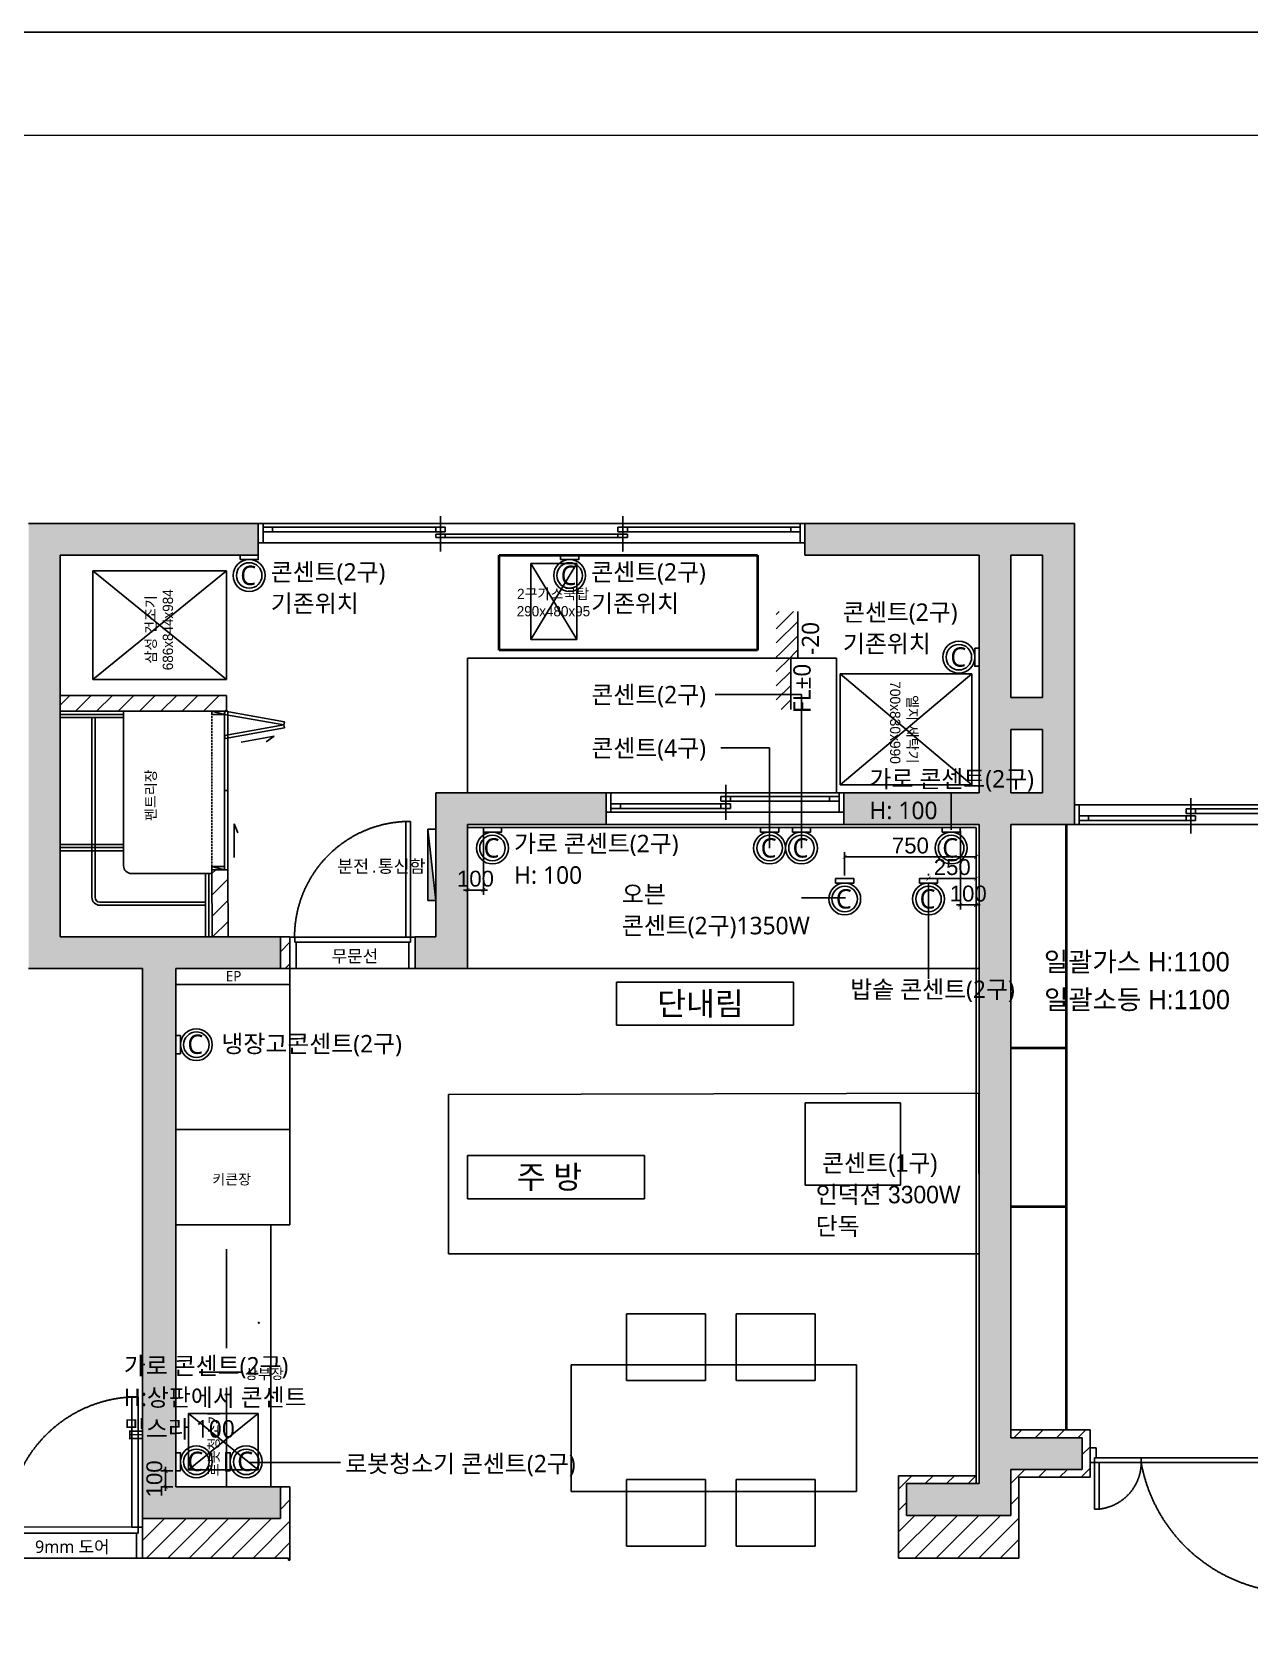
# Model space of a CAD drawing. Header units: millimetres. Extents: x 512 to 764439, y -71 to 559481.
# Drawn here: x 542703 to 550387, y 272261 to 282418 of the extents above; entities that cross this region are included whole.
import ezdxf

# ---------------------------------------------------------------- set-up
doc = ezdxf.new("R2010")
doc.units = ezdxf.units.MM
doc.header["$LTSCALE"] = 50
for name, pattern in [('ACAD_ISO04W100', [30, 24, -3, 0, -3]), ('DASH', [0.35, 0.25, -0.1]), ('DASHDOT', [1, 0.5, -0.25, 0, -0.25]), ('HIDDEN', [0.375, 0.25, -0.125])]:
    doc.linetypes.add(name, pattern=pattern)
for name, color, linetype in [('#DOOR', 4, 'Continuous'), ('#ETC', 171, 'Continuous'), ('#FUR_제작', 6, 'Continuous'), ('#TEXT', 7, 'Continuous'), ('#WIN', 4, 'Continuous'), ('#가전가구', 252, 'Continuous'), ('#건축벽체_CON', 2, 'Continuous'), ('#목공', 124, 'Continuous'), ('#콘센트.스위치', 4, 'Continuous'), ('#타일', 241, 'Continuous'), ('.', 8, 'Continuous'), ('_0', 7, 'Continuous'), ('fur', 6, 'Continuous'), ('목공', 124, 'Continuous')]:
    doc.layers.add(name, color=color, linetype=linetype)
doc.layers.add('#Fur', color=6, linetype='Continuous', lineweight=40)
doc.styles.add('1204Design', font='malgun.ttf')
doc.styles.add('MtXpl_', font='Gulim.ttf')
doc.styles.add('STYLE7', font='swissel.ttf')
doc.styles.add('맑은 고딕', font='malgun.ttf')
doc.styles.add('프리텐다드', font='')
doc.styles.get('프리텐다드').set_extended_font_data('Pretendard Variable')
doc.dimstyles.new('조명배치도_60', dxfattribs={"dimscale": 100, "dimtxt": 1, "dimasz": 0.25, "dimexe": 0.3, "dimexo": 0.2, "dimgap": 0.2, "dimtad": 1, "dimdec": 0, "dimlunit": 6, "dimtxsty": 'STYLE7', "dimblk": 'ARCHTICK', "dimcen": -1, "dimclrd": 256, "dimclre": 256, "dimclrt": 10, "dimadec": 0, "dimazin": 0, "dimtfac": 1, "dimtdec": 0, "dimtix": 1, "dimtmove": 2, "dimatfit": 3, "dimldrblk": 'ARCHTICK', "dimfxl": 1, "dimlwd": -1, "dimlwe": -1, "dimarcsym": 0})

# ---------------------------------------------------------------- blocks, each defined once
blk = doc.blocks.new('DFDSF')
at = {"layer": '#ETC'}
h = blk.add_hatch(color=8, dxfattribs=at)
h.dxf.hatch_style = 1
h.paths.add_polyline_path([(334311, 79601), (334260, 79601), (334260, 80051)])
at = {"layer": '.', "ltscale": 2, "transparency": 33554559}
h = blk.add_hatch(color=8, dxfattribs=at)
h.dxf.hatch_style = 1
h.paths.add_polyline_path([(338341, 81981), (336641, 81981), (336641, 81781), (337741, 81781), (337741, 80281), (336886, 80281), (336886, 80081), (337741, 80081), (337741, 75921), (337281, 75921), (337281, 75721), (337941, 75721), (337941, 76011), (338391, 76011), (338391, 76058), (338391, 76211), (337941, 76211), (337941, 80081), (338341, 80081)])
h.paths.add_polyline_path([(338141, 80881), (337941, 80881), (337941, 81781), (338141, 81781)], flags=16)
h.paths.add_polyline_path([(338141, 80681), (338141, 80281), (337941, 80281), (337941, 80681)], flags=16)
h.paths.add_polyline_path([(339996, 80204), (339796, 80204), (339796, 80081), (339796, 78761), (339996, 78761)])
h.paths.add_polyline_path([(331166, 70151), (330766, 70151), (330766, 69951), (331366, 69951), (331366, 74251), (331166, 74251), (331166, 74056)])
h.paths.add_polyline_path([(336201, 78533), (336201, 79214), (335787, 79214), (335787, 78533)], flags=9)
h.paths.add_polyline_path([(333543, 77830), (334224, 77830), (334224, 78243), (333543, 78243)], flags=9)
h.paths.add_polyline_path([(337704, 74503), (337704, 75184), (337290, 75184), (337290, 74503)], flags=9)
h.paths.add_polyline_path([(331162, 74503), (331162, 75184), (330748, 75184), (330748, 74503)], flags=9)
h.paths.add_polyline_path([(336261, 76774), (336261, 77267), (335847, 77267), (335847, 76774)], flags=9)
h.paths.add_polyline_path([(334914, 79384), (334914, 79877), (334500, 79877), (334500, 79384)], flags=9)
h.paths.add_polyline_path([(329012, 71740), (329489, 71740), (329489, 72022), (329012, 72022)], flags=9)
h.paths.add_polyline_path([(336401, 79956), (336699, 79956), (336699, 80078), (336401, 80078)], flags=9)
h.paths.add_polyline_path([(338695, 81081), (339421, 81081), (339421, 81298), (338695, 81298)], flags=9)
h.paths.add_polyline_path([(336821, 78057), (337363, 78057), (337363, 78178), (336821, 78178)], flags=25)
h.paths.add_polyline_path([(332574, 80086), (332574, 80473), (332452, 80473), (332452, 80086)], flags=9)
h.paths.add_polyline_path([(332682, 81037), (332682, 81617), (332452, 81617), (332452, 81037)], flags=9)
h.paths.add_polyline_path([(327280, 75624), (328006, 75624), (328006, 75841), (327280, 75841)], flags=9)
h.paths.add_polyline_path([(334863, 79512), (336052, 79512), (336052, 79767), (334863, 79767)], flags=9)
h.paths.add_polyline_path([(329177, 70569), (329756, 70569), (329756, 70805), (329177, 70805)], flags=9)
h.paths.add_polyline_path([(333508, 69234), (334696, 69234), (334696, 69489), (333508, 69489)], flags=9)
h.paths.add_polyline_path([(340817, 69234), (342005, 69234), (342005, 69489), (340817, 69489)], flags=9)
h.paths.add_polyline_path([(333635, 79165), (333999, 79165), (333999, 79348), (333635, 79348)], flags=9)
h.paths.add_polyline_path([(333963, 80091), (334586, 80091), (334586, 80240), (333963, 80240)], flags=9)
h.paths.add_polyline_path([(334061, 75437), (335408, 75437), (335408, 75620), (334061, 75620)], flags=9)
h.paths.add_polyline_path([(331367, 68773), (332548, 68773), (332548, 69009), (331367, 69009)], flags=9)
h.paths.add_polyline_path([(334774, 77719), (335344, 77719), (335344, 78004), (334774, 78004)], flags=9)
h.paths.add_polyline_path([(335954, 79875), (336321, 79875), (336321, 80024), (335954, 80024)], flags=9)
h.paths.add_polyline_path([(333461, 76854), (333765, 76854), (333765, 77007), (333461, 77007)], flags=9)
h.paths.add_polyline_path([(333091, 76543), (333395, 76543), (333395, 76695), (333091, 76695)], flags=9)
h.paths.add_polyline_path([(332970, 79053), (333101, 79053), (333101, 79206), (332970, 79206)], flags=9)
h.paths.add_polyline_path([(332884, 77770), (333188, 77770), (333188, 77923), (332884, 77923)], flags=9)
h.paths.add_polyline_path([(332837, 78524), (333231, 78524), (333231, 78677), (332837, 78677)], flags=9)
h.paths.add_polyline_path([(329027, 69208), (329839, 69208), (329839, 69493), (329027, 69493)], flags=9)
h.paths.add_polyline_path([(333408, 81269), (334220, 81269), (334220, 81554), (333408, 81554)], flags=9)
h.paths.add_polyline_path([(336707, 80756), (336707, 81151), (336538, 81151), (336538, 80756)], flags=9)
h.paths.add_polyline_path([(336760, 81122), (336760, 81408), (336590, 81408), (336590, 81122)], flags=9)
h.paths.add_polyline_path([(328332, 78371), (328332, 78766), (328163, 78766), (328163, 78371)], flags=9)
h.paths.add_polyline_path([(328385, 78736), (328385, 79023), (328215, 79023), (328215, 78736)], flags=9)
h.paths.add_polyline_path([(338932, 71243), (339327, 71243), (339327, 71395), (338932, 71395)], flags=9)
h.paths.add_polyline_path([(341435, 74226), (341829, 74226), (341829, 74379), (341435, 74379)], flags=9)
h.paths.add_polyline_path([(337702, 71297), (338109, 71297), (338109, 71578), (337702, 71578)], flags=9)
h.paths.add_polyline_path([(340786, 71297), (341193, 71297), (341193, 71578), (340786, 71578)], flags=9)
h.paths.add_polyline_path([(330938, 77966), (331345, 77966), (331345, 78247), (330938, 78247)], flags=9)
h.paths.add_polyline_path([(333628, 71737), (334198, 71737), (334198, 72022), (333628, 72022)], flags=9)
h.paths.add_polyline_path([(327958, 69262), (328352, 69262), (328352, 69415), (327958, 69415)], flags=9)
h.paths.add_polyline_path([(327410, 71898), (327804, 71898), (327804, 72051), (327410, 72051)], flags=9)
h.paths.add_polyline_path([(327435, 74896), (327829, 74896), (327829, 75049), (327435, 75049)], flags=9)
h.paths.add_polyline_path([(327441, 77324), (327757, 77324), (327757, 77477), (327441, 77477)], flags=9)
h.paths.add_polyline_path([(327479, 76543), (327783, 76543), (327783, 76695), (327479, 76695)], flags=9)
h.paths.add_polyline_path([(341178, 75772), (341178, 75148), (341330, 75148), (341330, 75772)], flags=9)
h.paths.add_polyline_path([(341234, 75866), (341234, 76261), (341064, 76261), (341064, 75866)], flags=9)
h.paths.add_polyline_path([(341287, 76231), (341287, 76518), (341116, 76518), (341116, 76231)], flags=9)
h.paths.add_polyline_path([(339404, 77086), (339404, 77481), (339235, 77481), (339235, 77086)], flags=9)
h.paths.add_polyline_path([(339456, 77438), (339456, 77723), (339290, 77723), (339290, 77438)], flags=9)
h.paths.add_polyline_path([(328180, 78337), (328180, 77751), (328331, 77751), (328331, 78337)], flags=9)
h.paths.add_polyline_path([(338415, 77090), (339135, 77090), (339135, 77242), (338415, 77242)], flags=9)
h.paths.add_polyline_path([(338683, 77497), (338987, 77497), (338987, 77649), (338683, 77649)], flags=9)
h.paths.add_polyline_path([(340029, 76680), (340333, 76680), (340333, 76833), (340029, 76833)], flags=9)
h.paths.add_polyline_path([(338381, 78083), (339011, 78083), (339011, 78236), (338381, 78236)], flags=9)
h.paths.add_polyline_path([(338415, 79236), (339135, 79236), (339135, 79389), (338415, 79389)], flags=9)
h.paths.add_polyline_path([(327246, 80105), (327559, 80105), (327559, 80280), (327246, 80280)], flags=9)
h.paths.add_polyline_path([(327266, 79299), (327538, 79299), (327538, 79477), (327266, 79477)], flags=9)
h.paths.add_polyline_path([(342110, 76479), (342424, 76479), (342424, 76655), (342110, 76655)], flags=9)
h = blk.add_hatch(color=8, dxfattribs=at)
h.dxf.hatch_style = 1
h.paths.add_polyline_path([(335386, 80281), (334311, 80281), (334311, 79371), (334181, 79371), (334181, 79171), (334511, 79171), (334511, 80081), (335386, 80081)])
h.paths.add_polyline_path([(333191, 81981), (331741, 81981), (331741, 79171), (332461, 79171), (332461, 75701), (333331, 75701), (333331, 75901), (332671, 75901), (332671, 79171), (333331, 79171), (333331, 79371), (331941, 79371), (331941, 81781), (333191, 81781), (333191, 81859), (333191, 81859)])
h.paths.add_polyline_path([(331581, 75901), (329778, 75901), (329778, 76561), (329578, 76561), (329578, 75701), (330086, 75701), (330086, 74251), (328896, 74251), (328896, 74177), (329769, 74177), (329769, 74125), (328896, 74125), (328896, 74051), (330286, 74051), (330286, 75701), (331581, 75701)])
h.paths.add_polyline_path([(333963, 80091), (334586, 80091), (334586, 80240), (333963, 80240)], flags=9)
h = blk.add_hatch(color=8, dxfattribs=at)
h.dxf.hatch_style = 1
h.paths.add_polyline_path([(336646, 74251), (336446, 74251), (336446, 68796), (336446, 68796), (336446, 68674), (336446, 68674), (336446, 68551), (336646, 68551), (336646, 68674), (336646, 68796)])
h.paths.add_polyline_path([(333338, 69144), (333338, 69636), (332924, 69636), (332924, 69144)], flags=9)
h.paths.add_polyline_path([(329012, 71740), (329489, 71740), (329489, 72022), (329012, 72022)], flags=9)
h.paths.add_polyline_path([(336401, 79956), (336699, 79956), (336699, 80078), (336401, 80078)], flags=9)
h.paths.add_polyline_path([(338695, 81081), (339421, 81081), (339421, 81298), (338695, 81298)], flags=9)
h.paths.add_polyline_path([(336821, 78057), (337363, 78057), (337363, 78178), (336821, 78178)], flags=9)
h.paths.add_polyline_path([(332574, 80086), (332574, 80473), (332452, 80473), (332452, 80086)], flags=9)
h.paths.add_polyline_path([(332682, 81037), (332682, 81617), (332452, 81617), (332452, 81037)], flags=9)
h.paths.add_polyline_path([(327280, 75624), (328006, 75624), (328006, 75841), (327280, 75841)], flags=9)
h.paths.add_polyline_path([(334863, 79512), (336052, 79512), (336052, 79767), (334863, 79767)], flags=9)
h.paths.add_polyline_path([(329177, 70569), (329756, 70569), (329756, 70805), (329177, 70805)], flags=9)
h.paths.add_polyline_path([(333508, 69234), (334696, 69234), (334696, 69489), (333508, 69489)], flags=9)
h.paths.add_polyline_path([(340376, 69234), (341564, 69234), (341564, 69489), (340376, 69489)], flags=9)
h.paths.add_polyline_path([(333635, 79165), (333999, 79165), (333999, 79348), (333635, 79348)], flags=9)
h.paths.add_polyline_path([(333963, 80091), (334586, 80091), (334586, 80240), (333963, 80240)], flags=9)
h.paths.add_polyline_path([(334061, 75437), (335408, 75437), (335408, 75620), (334061, 75620)], flags=9)
h.paths.add_polyline_path([(331367, 68773), (332548, 68773), (332548, 69009), (331367, 69009)], flags=9)
h.paths.add_polyline_path([(334774, 77719), (335344, 77719), (335344, 78004), (334774, 78004)], flags=9)
h.paths.add_polyline_path([(335954, 79875), (336321, 79875), (336321, 80024), (335954, 80024)], flags=9)
h.paths.add_polyline_path([(333461, 76854), (333765, 76854), (333765, 77007), (333461, 77007)], flags=9)
h.paths.add_polyline_path([(333091, 76543), (333395, 76543), (333395, 76695), (333091, 76695)], flags=9)
h.paths.add_polyline_path([(332970, 79053), (333101, 79053), (333101, 79206), (332970, 79206)], flags=9)
h.paths.add_polyline_path([(332884, 77770), (333188, 77770), (333188, 77923), (332884, 77923)], flags=9)
h.paths.add_polyline_path([(332837, 78524), (333231, 78524), (333231, 78677), (332837, 78677)], flags=9)
h.paths.add_polyline_path([(329027, 69208), (329839, 69208), (329839, 69493), (329027, 69493)], flags=9)
h.paths.add_polyline_path([(333408, 81269), (334220, 81269), (334220, 81554), (333408, 81554)], flags=9)
h.paths.add_polyline_path([(336707, 80756), (336707, 81151), (336538, 81151), (336538, 80756)], flags=9)
h.paths.add_polyline_path([(336760, 81122), (336760, 81408), (336590, 81408), (336590, 81122)], flags=9)
h.paths.add_polyline_path([(328332, 78371), (328332, 78766), (328163, 78766), (328163, 78371)], flags=9)
h.paths.add_polyline_path([(328385, 78736), (328385, 79023), (328215, 79023), (328215, 78736)], flags=9)
h.paths.add_polyline_path([(338932, 71243), (339327, 71243), (339327, 71395), (338932, 71395)], flags=9)
h.paths.add_polyline_path([(341435, 74226), (341829, 74226), (341829, 74379), (341435, 74379)], flags=9)
h.paths.add_polyline_path([(337702, 71297), (338109, 71297), (338109, 71578), (337702, 71578)], flags=9)
h.paths.add_polyline_path([(340786, 71297), (341193, 71297), (341193, 71578), (340786, 71578)], flags=9)
h.paths.add_polyline_path([(330938, 77966), (331345, 77966), (331345, 78247), (330938, 78247)], flags=9)
h.paths.add_polyline_path([(333628, 71737), (334198, 71737), (334198, 72022), (333628, 72022)], flags=9)
h.paths.add_polyline_path([(327958, 69262), (328352, 69262), (328352, 69415), (327958, 69415)], flags=9)
h.paths.add_polyline_path([(327410, 71898), (327804, 71898), (327804, 72051), (327410, 72051)], flags=9)
h.paths.add_polyline_path([(327435, 74896), (327829, 74896), (327829, 75049), (327435, 75049)], flags=9)
h.paths.add_polyline_path([(327441, 77324), (327757, 77324), (327757, 77477), (327441, 77477)], flags=9)
h.paths.add_polyline_path([(327479, 76543), (327783, 76543), (327783, 76695), (327479, 76695)], flags=9)
h.paths.add_polyline_path([(341178, 75772), (341178, 75148), (341330, 75148), (341330, 75772)], flags=9)
h.paths.add_polyline_path([(341234, 75866), (341234, 76261), (341064, 76261), (341064, 75866)], flags=9)
h.paths.add_polyline_path([(341287, 76231), (341287, 76518), (341116, 76518), (341116, 76231)], flags=9)
h.paths.add_polyline_path([(339404, 77086), (339404, 77481), (339235, 77481), (339235, 77086)], flags=9)
h.paths.add_polyline_path([(339456, 77438), (339456, 77723), (339290, 77723), (339290, 77438)], flags=9)
h.paths.add_polyline_path([(328180, 78337), (328180, 77751), (328331, 77751), (328331, 78337)], flags=9)
h.paths.add_polyline_path([(338415, 77090), (339135, 77090), (339135, 77242), (338415, 77242)], flags=9)
h.paths.add_polyline_path([(338683, 77497), (338987, 77497), (338987, 77649), (338683, 77649)], flags=9)
h.paths.add_polyline_path([(340029, 76680), (340333, 76680), (340333, 76833), (340029, 76833)], flags=9)
h.paths.add_polyline_path([(338381, 78083), (339011, 78083), (339011, 78236), (338381, 78236)], flags=9)
h.paths.add_polyline_path([(338415, 79236), (339135, 79236), (339135, 79389), (338415, 79389)], flags=9)
h.paths.add_polyline_path([(327246, 80105), (327559, 80105), (327559, 80280), (327246, 80280)], flags=9)
h.paths.add_polyline_path([(327266, 79299), (327538, 79299), (327538, 79477), (327266, 79477)], flags=9)
h.paths.add_polyline_path([(342110, 76479), (342424, 76479), (342424, 76655), (342110, 76655)], flags=9)
at = {"layer": '#DOOR', "color": 8}
for p, q in [((333084, 80600), (333292, 80637)), ((333292, 80637), (333241, 80603)), ((333038, 79873), (333038, 80085)), ((333038, 80085), (333062, 80028)), ((334122, 79369), (334122, 80099)), ((334122, 80099), (334152, 80099)), ((334152, 80099), (334152, 79339)), ((333391, 79171), (333391, 79369)), ((333391, 79369), (333421, 79369)), ((333421, 79369), (333421, 79339)), ((333421, 79369), (334152, 79369)), ((333421, 79339), (333431, 79339)), ((333431, 79339), (333431, 79171)), ((333431, 79339), (334142, 79339)), ((334181, 79369), (334122, 79369)), ((334152, 79339), (334142, 79339)), ((334142, 79339), (334142, 79171)), ((334181, 79171), (334181, 79369)), ((333431, 79171), (333391, 79171)), ((333431, 79171), (334142, 79171)), ((334142, 79171), (334181, 79171)), ((332393, 76468), (332393, 75647)), ((332432, 76468), (332393, 76468)), ((332432, 75647), (332432, 76468)), ((338441, 76147), (338441, 76055)), ((338478, 76147), (338441, 76147)), ((338469, 76055), (338469, 76083)), ((338469, 76083), (338478, 76083)), ((338478, 76083), (338478, 76147)), ((338441, 76055), (338469, 76055)), ((338469, 75761), (338469, 76055)), ((338469, 76055), (338497, 76055)), ((338497, 76055), (338497, 75761)), ((338497, 75761), (338469, 75761)), ((331611, 75648), (332393, 75647)), ((332422, 75608), (331620, 75608)), ((332393, 75647), (332432, 75647)), ((332422, 75451), (332422, 75608)), ((332422, 75608), (332432, 75608)), ((332432, 75608), (332432, 75647)), ((332432, 75647), (332461, 75647)), ((332461, 75647), (332461, 75451)), ((331620, 75451), (332422, 75451)), ((332461, 75451), (332422, 75451))]:
    blk.add_line(p, q, dxfattribs=at)
at = {"layer": '#DOOR', "color": 8, "ltscale": 2}
for p, q in [((338478, 76083), (339730, 76083)), ((338763, 76055), (338763, 76083)), ((339739, 76055), (338469, 76055))]:
    blk.add_line(p, q, dxfattribs=at)
at = {"layer": '#DOOR', "color": 8, "linetype": 'ACAD_ISO04W100', "ltscale": 3}
blk.add_arc((334148, 79372), 728, 89.7452, 180.2548, dxfattribs=at)
at = {"layer": '#DOOR', "color": 8, "linetype": 'DASHDOT', "ltscale": 70}
blk.add_arc((332432, 75648), 821, 92.7294, 180.065, dxfattribs=at)
at = {"layer": '#DOOR', "color": 8, "linetype": 'DASHDOT', "ltscale": 100}
for centre, radius, start, end in [((338466, 76056), 297, 276.1121, 359.7991), ((339748, 76234), 1002, 190.2925, 267.892)]:
    blk.add_arc(centre, radius, start, end, dxfattribs=at)
at = {"layer": '#ETC', "color": 8}
for p, q in [((334311, 80051), (334260, 80051)), ((334260, 80051), (334260, 79601)), ((334260, 80051), (334311, 79601)), ((334311, 79601), (334311, 80051)), ((334260, 79601), (334311, 79601))]:
    blk.add_line(p, q, dxfattribs=at)
at = {"layer": '#Fur', "color": 8, "ltscale": 2}
for p, q in [((334711, 81781), (336341, 81781)), ((334711, 81181), (334711, 81781)), ((336341, 81781), (336341, 81181)), ((336341, 81181), (334711, 81181)), ((338291, 76261), (338291, 80081)), ((337941, 78671), (338291, 78671)), ((337941, 77671), (338291, 77671))]:
    blk.add_line(p, q, dxfattribs=at)
at = {"layer": '#FUR_제작', "color": 8}
for p, q in [((332898, 80795), (332978, 80795)), ((332898, 80775), (332898, 80795)), ((332978, 80775), (332898, 80795)), ((332978, 80775), (332898, 80775)), ((332978, 80795), (332978, 80775)), ((332898, 79815), (332978, 79815)), ((332898, 79795), (332898, 79815)), ((332978, 79795), (332898, 79815)), ((332978, 79795), (332898, 79795)), ((332978, 79815), (332978, 79795)), ((337721, 79265), (337721, 79282))]:
    blk.add_line(p, q, dxfattribs=at)
at = {"layer": '#FUR_제작', "color": 8, "linetype": 'HIDDEN'}
blk.add_line((332898, 79815), (332898, 80775), dxfattribs=at)
at = {"layer": '#FUR_제작', "color": 8, "ltscale": 2}
for p, q in [((332978, 80795), (332998, 80795)), ((332978, 80795), (332978, 79795)), ((332982, 80795), (332978, 80775)), ((332978, 80775), (333352, 80709)), ((333356, 80729), (332982, 80795)), ((332998, 79795), (332998, 80795)), ((332978, 80643), (333352, 80709)), ((333356, 80690), (332982, 80624)), ((333352, 80709), (333356, 80729)), ((333352, 80709), (333356, 80690)), ((332982, 80624), (332978, 80643)), ((332998, 80295), (332978, 80295)), ((332978, 79795), (332998, 79795))]:
    blk.add_line(p, q, dxfattribs=at)
at = {"layer": '#TEXT', "color": 8}
for p, q in [((336596, 81131), (336596, 81424)), ((336596, 81131), (336551, 81131)), ((336551, 81131), (336551, 80806)), ((336569, 79086), (335452, 79086)), ((335452, 79086), (335452, 78814)), ((336569, 78814), (336569, 79086)), ((335452, 78814), (336569, 78814)), ((335629, 77992), (334511, 77992)), ((334511, 77992), (334511, 77719)), ((335629, 77719), (335629, 77992)), ((334511, 77719), (335629, 77719))]:
    blk.add_line(p, q, dxfattribs=at)
at = {"layer": '#WIN', "color": 8}
for p, q in [((336641, 81981), (333191, 81981)), ((333191, 81981), (333191, 81859)), ((333191, 81859), (333191, 81981)), ((333191, 81981), (333221, 81981)), ((333221, 81981), (333221, 81859)), ((334341, 82026), (334341, 81804)), ((335491, 82026), (335491, 81804)), ((336641, 81981), (336611, 81981)), ((336611, 81981), (336611, 81859)), ((336641, 81859), (336641, 81981)), ((336641, 81859), (336641, 81981)), ((333221, 81957), (334371, 81957)), ((333221, 81927), (334371, 81927)), ((333281, 81927), (333281, 81957)), ((334311, 81927), (334311, 81957)), ((335521, 81912), (334311, 81912)), ((334311, 81891), (334311, 81912)), ((335521, 81891), (334311, 81891)), ((334371, 81927), (334371, 81957)), ((334371, 81891), (334371, 81912)), ((336611, 81957), (335461, 81957)), ((335461, 81927), (335461, 81957)), ((336611, 81927), (335461, 81927)), ((335461, 81912), (335461, 81891)), ((335521, 81927), (335521, 81957)), ((335521, 81912), (335521, 81891)), ((336551, 81927), (336551, 81957)), ((333191, 81859), (336641, 81859)), ((333221, 81859), (333191, 81859)), ((336611, 81859), (336641, 81859)), ((336886, 80281), (335386, 80281)), ((335386, 80281), (335386, 80159)), ((335386, 80159), (335386, 80281)), ((335386, 80281), (335416, 80281)), ((335416, 80281), (335416, 80159)), ((336111, 80227), (336111, 80257)), ((336111, 80257), (336856, 80257)), ((336141, 80331), (336141, 80109)), ((336171, 80227), (336171, 80257)), ((336796, 80227), (336796, 80257)), ((336856, 80159), (336856, 80281)), ((336856, 80281), (336886, 80281)), ((336886, 80159), (336886, 80281)), ((336886, 80281), (336886, 80159)), ((339076, 80246), (339076, 80024)), ((335386, 80159), (336886, 80159)), ((335416, 80159), (335386, 80159)), ((336171, 80212), (335416, 80212)), ((336171, 80182), (335416, 80182)), ((335476, 80212), (335476, 80182)), ((336111, 80227), (336856, 80227)), ((336111, 80182), (336111, 80212)), ((336171, 80182), (336171, 80212)), ((336886, 80159), (336856, 80159)), ((339796, 80204), (338341, 80204)), ((338341, 80204), (338341, 80081)), ((338341, 80081), (338341, 80204)), ((338341, 80204), (338371, 80204)), ((338371, 80204), (338371, 80081)), ((339046, 80150), (339046, 80180)), ((339046, 80180), (339766, 80180)), ((339046, 80150), (339766, 80150)), ((339106, 80150), (339106, 80180)), ((338341, 80081), (339796, 80081)), ((338371, 80081), (338341, 80081)), ((339106, 80135), (338371, 80135)), ((339106, 80105), (338371, 80105)), ((338431, 80135), (338431, 80105)), ((339046, 80105), (339046, 80135)), ((339106, 80105), (339106, 80135))]:
    blk.add_line(p, q, dxfattribs=at)
at = {"layer": '#가전가구', "color": 8, "ltscale": 2}
for p, q in [((332147, 80995), (332147, 81681)), ((332147, 81681), (332991, 81681)), ((332991, 80995), (332147, 81681)), ((332147, 80995), (332991, 81681)), ((332991, 81681), (332991, 80995)), ((334911, 81728), (335201, 81728)), ((334911, 81248), (334911, 81728)), ((334911, 81248), (335201, 81728)), ((334911, 81728), (335201, 81248)), ((335201, 81728), (335201, 81248)), ((335201, 81248), (334911, 81248)), ((332991, 80995), (332147, 80995)), ((332341, 80775), (331941, 80775)), ((332341, 80755), (331941, 80755)), ((332141, 80755), (332141, 79621)), ((332161, 80755), (332161, 79621)), ((332341, 80795), (332341, 79821)), ((332341, 79955), (331941, 79955)), ((332341, 79935), (331941, 79935)), ((332341, 79915), (331941, 79915)), ((332901, 79771), (332391, 79771)), ((332858, 79771), (332858, 79371)), ((332878, 79771), (332878, 79371)), ((332191, 79591), (332858, 79591)), ((332191, 79571), (332858, 79571)), ((333191, 76364), (332750, 76364)), ((332750, 76364), (332750, 76009)), ((332750, 76364), (333191, 76009)), ((332750, 76009), (333191, 76364)), ((333191, 76009), (333191, 76364)), ((332750, 76009), (333191, 76009))]:
    blk.add_line(p, q, dxfattribs=at)
at = {"layer": '#가전가구', "color": 8}
for p, q in [((336863, 80331), (336863, 81031)), ((336863, 81031), (337693, 81031)), ((337693, 80331), (336863, 81031)), ((336863, 80331), (337693, 81031)), ((337693, 81031), (337693, 80331)), ((337693, 80331), (336863, 80331))]:
    blk.add_line(p, q, dxfattribs=at)
at = {"layer": '#가전가구', "color": 8, "ltscale": 2}
for centre, radius in [((332391, 79821), 50), ((332191, 79621), 50), ((332191, 79621), 30)]:
    blk.add_arc(centre, radius, 180, 270, dxfattribs=at)
at = {"layer": '#건축벽체_CON', "color": 8, "ltscale": 2}
for p, q in [((333191, 81981), (331741, 81981)), ((333191, 81781), (333191, 81981)), ((336641, 81781), (336641, 81981)), ((336641, 81981), (338341, 81981)), ((338341, 81981), (338341, 80081)), ((331941, 79371), (331941, 81781)), ((331941, 81781), (333191, 81781)), ((337741, 81781), (336641, 81781)), ((337741, 80281), (337741, 81781)), ((337941, 80881), (337941, 81781)), ((337941, 81781), (338141, 81781)), ((338141, 81781), (338141, 80881)), ((338141, 80881), (337941, 80881)), ((337941, 80681), (337941, 80281)), ((338141, 80681), (337941, 80681)), ((338141, 80281), (338141, 80681)), ((334311, 79371), (334311, 80281)), ((334311, 80281), (335386, 80281)), ((335386, 80281), (335386, 80081)), ((336886, 80081), (336886, 80281)), ((336886, 80281), (337741, 80281)), ((337941, 80281), (338141, 80281)), ((335386, 80081), (334511, 80081)), ((334511, 80081), (334511, 79171)), ((337741, 80081), (336886, 80081)), ((337741, 75921), (337741, 80081)), ((338341, 80081), (337941, 80081)), ((337941, 80081), (337941, 76211)), ((333331, 79371), (331941, 79371)), ((332671, 79371), (333331, 79371)), ((333331, 79171), (333331, 79371)), ((334181, 79171), (334181, 79371)), ((334181, 79371), (334311, 79371)), ((332461, 79171), (331741, 79171)), ((332461, 79171), (332461, 75701)), ((332671, 75901), (332671, 79171)), ((332671, 79171), (333331, 79171)), ((334511, 79171), (334181, 79171)), ((337941, 76211), (338391, 76211)), ((338391, 76211), (338391, 76011)), ((338391, 76011), (337941, 76011)), ((337941, 76011), (337941, 75721)), ((332461, 75901), (332461, 75901)), ((333331, 75901), (332671, 75901)), ((333331, 75901), (333331, 75701)), ((337281, 75721), (337281, 75921)), ((337281, 75921), (337741, 75921)), ((333331, 75701), (332461, 75701)), ((337941, 75721), (337281, 75721))]:
    blk.add_line(p, q, dxfattribs=at)
at = {"layer": '#목공', "color": 8, "ltscale": 2}
for p, q in [((331941, 80895), (332991, 80895)), ((332991, 80795), (332991, 80895)), ((331941, 80795), (332991, 80795)), ((334511, 79181), (334511, 80081)), ((334511, 80081), (337741, 80081)), ((337741, 80081), (337741, 79181)), ((332898, 79795), (332998, 79796)), ((332898, 79795), (332901, 79371)), ((332998, 79796), (333001, 79371)), ((333391, 79371), (333331, 79371)), ((333331, 79371), (333331, 79171)), ((333391, 79171), (333391, 79371)), ((333331, 79171), (333391, 79171)), ((337741, 79171), (334511, 79171)), ((338441, 76261), (337941, 76261)), ((338441, 75961), (338441, 76261)), ((337991, 76011), (337991, 76011)), ((333331, 75901), (333391, 75901)), ((333391, 75701), (333391, 75901)), ((337231, 75451), (337231, 75971)), ((337231, 75971), (337721, 75971)), ((337741, 75971), (337741, 75921)), ((337991, 75451), (337991, 75961)), ((338391, 75961), (337991, 75961)), ((338391, 75961), (338441, 75961)), ((332461, 75701), (332461, 75451)), ((333391, 75701), (333391, 75451)), ((333381, 75451), (330336, 75451)), ((333381, 75439), (333381, 75451)), ((333391, 75439), (333381, 75439)), ((333391, 75451), (333391, 75439)), ((337281, 75451), (337231, 75451)), ((337281, 75451), (337941, 75451)), ((337941, 75451), (337991, 75451))]:
    blk.add_line(p, q, dxfattribs=at)
at = {"layer": '#타일', "color": 8, "ltscale": 2}
for p, q in [((336841, 81131), (334511, 81131)), ((334511, 81131), (334511, 80281)), ((336841, 80281), (336841, 81131)), ((334511, 80081), (334511, 80061)), ((337741, 80081), (334511, 80081)), ((334511, 80081), (334511, 80071)), ((334511, 80061), (337721, 80061)), ((337721, 80061), (337721, 75921)), ((337741, 75921), (337741, 80081)), ((337721, 75921), (337741, 75921))]:
    blk.add_line(p, q, dxfattribs=at)
at = {"layer": '.', "color": 8, "linetype": 'Continuous', "ltscale": 2, "transparency": 33554559}
for p, q in [((336569, 81424), (336460, 81316)), ((336479, 81424), (336460, 81405)), ((336596, 81362), (336460, 81226)), ((336596, 81272), (336491, 81166)), ((336486, 81161), (336460, 81136)), ((336491, 81166), (336486, 81161)), ((336575, 81161), (336545, 81131)), ((336580, 81166), (336575, 81161)), ((336596, 81182), (336580, 81166)), ((336545, 81131), (336460, 81046)), ((336551, 81047), (336460, 80956)), ((336551, 80957), (336460, 80867)), ((331941, 80834), (332002, 80895)), ((332037, 80795), (332137, 80895)), ((332171, 80795), (332271, 80895)), ((332306, 80795), (332406, 80895)), ((332441, 80795), (332541, 80895)), ((332576, 80795), (332676, 80895)), ((332710, 80795), (332810, 80895)), ((332845, 80795), (332945, 80895)), ((336551, 80868), (336490, 80806)), ((332980, 80795), (332991, 80807)), ((332898, 79771), (332923, 79795)), ((332899, 79637), (332999, 79736)), ((332900, 79503), (333000, 79603)), ((332903, 79371), (333001, 79469)), ((333391, 79337), (333331, 79277)), ((333391, 79202), (333360, 79171)), ((338010, 76261), (337960, 76211)), ((338144, 76261), (338094, 76211)), ((338279, 76261), (338229, 76211)), ((338414, 76261), (338364, 76211)), ((338441, 76154), (338391, 76104)), ((338029, 76011), (337941, 75923)), ((338164, 76011), (338114, 75961)), ((338298, 76011), (338248, 75961)), ((338441, 76019), (338383, 75961)), ((333339, 75901), (333331, 75893)), ((337315, 75971), (337231, 75887)), ((337450, 75971), (337400, 75921)), ((337585, 75971), (337535, 75921)), ((337720, 75971), (337670, 75921)), ((333391, 75819), (333331, 75759)), ((337281, 75802), (337231, 75752)), ((337991, 75839), (337941, 75789)), ((332600, 75701), (332461, 75562)), ((332466, 75701), (332461, 75697)), ((332735, 75701), (332485, 75451)), ((332870, 75701), (332620, 75451)), ((333004, 75701), (332754, 75451)), ((333139, 75701), (332889, 75451)), ((333274, 75701), (333024, 75451)), ((333391, 75684), (333158, 75451)), ((337470, 75721), (337231, 75483)), ((337335, 75721), (337231, 75617)), ((337604, 75721), (337334, 75451)), ((337739, 75721), (337469, 75451)), ((337874, 75721), (337604, 75451)), ((337991, 75704), (337738, 75451)), ((333391, 75549), (333293, 75451)), ((337991, 75569), (337873, 75451))]:
    blk.add_line(p, q, dxfattribs=at)
at = {"layer": '.', "color": 8, "ltscale": 2}
blk.add_line((337741, 79164), (337741, 79731), dxfattribs=at)
at = {"layer": '.', "color": 8}
for p, q in [((337243, 78325), (336643, 78325)), ((336643, 78325), (336643, 77805)), ((337243, 77805), (337243, 78325)), ((336643, 77805), (337243, 77805))]:
    blk.add_line(p, q, dxfattribs=at)
at = {"color": 8, "linetype": 'ByBlock'}
for centre, start, end in [((333194, 76936), 0, 180), ((333194, 76936), 180, 0), ((332824, 76624), 0, 180), ((332824, 76624), 180, 0)]:
    blk.add_arc(centre, 3, start, end, dxfattribs=at)
at = {"layer": '_0', "color": 8, "extrusion": (0, 0, -1)}
for p, q in [((336569, 79086), (335452, 79086)), ((335452, 79086), (335452, 78814)), ((336569, 78814), (336569, 79086)), ((335452, 78814), (336569, 78814)), ((335629, 77992), (334511, 77992)), ((334511, 77992), (334511, 77719)), ((335629, 77719), (335629, 77992)), ((334511, 77719), (335629, 77719))]:
    blk.add_line(p, q, dxfattribs=at)
at = {"layer": 'fur', "color": 8, "ltscale": 2}
for p, q in [((334511, 80281), (334511, 81131)), ((333391, 77555), (333391, 79171)), ((333391, 79071), (332671, 79071)), ((334391, 78376), (337741, 78386)), ((334391, 78376), (334391, 77371)), ((337741, 77371), (337738, 78381)), ((333391, 78155), (332671, 78155)), ((333391, 77555), (332671, 77555)), ((333271, 77555), (333271, 75901)), ((334391, 77371), (337741, 77371)), ((335514, 76992), (336014, 76992)), ((335514, 76572), (335514, 76992)), ((336014, 76992), (336014, 76572)), ((336206, 76992), (336706, 76992)), ((336206, 76572), (336206, 76992)), ((336706, 76992), (336706, 76572)), ((335166, 76671), (336966, 76671)), ((335166, 75871), (335166, 76671)), ((336966, 76671), (336966, 75871)), ((336014, 76572), (335514, 76572)), ((336706, 76572), (336206, 76572)), ((333331, 75901), (333391, 75901)), ((335514, 75947), (336014, 75947)), ((335514, 75527), (335514, 75947)), ((336014, 75947), (336014, 75527)), ((336206, 75947), (336706, 75947)), ((336206, 75527), (336206, 75947)), ((336706, 75947), (336706, 75527)), ((336966, 75871), (335166, 75871)), ((336014, 75527), (335514, 75527)), ((336706, 75527), (336206, 75527))]:
    blk.add_line(p, q, dxfattribs=at)
at = {"layer": 'fur', "color": 8, "linetype": 'DASH', "ltscale": 50}
blk.add_line((332991, 75901), (332991, 77555), dxfattribs=at)
at = {"layer": 'fur', "color": 8}
blk.add_line((332824, 76624), (333089, 76624), dxfattribs=at)
at = {"layer": '목공', "color": 8, "ltscale": 2}
blk.add_line((334511, 79171), (337741, 79171), dxfattribs=at)
at = {"layer": '#TEXT', "color": 8, "style": '맑은 고딕'}
for s, p in [('-20', (336730, 81150)), ('FL±0', (336677, 80784))]:
    blk.add_text(s, height=109.2, rotation=90, dxfattribs=at).set_placement(p)
at = {"layer": '#TEXT', "color": 8}
for s, height, style, p in [('분전', 80, 'MtXpl_', (333689, 79777, -3026)), ('통신함', 80, 'MtXpl_', (333945, 79777, -3026)), ('.', 80, '프리텐다드', (333907, 79777, -3026)), ('무문선', 78, '맑은 고딕', (333654, 79211)), ('EP', 65, '맑은 고딕', (332986, 79091)), ('단내림', 145, '맑은 고딕', (335708, 78878)), ('주 방', 145, '맑은 고딕', (334822, 77784)), ('키큰장', 65, '맑은 고딕', (332901, 77809)), ('상부장', 65, '맑은 고딕', (333107, 76581)), ('9mm 도어', 78, '맑은 고딕', (331782, 75484))]:
    blk.add_text(s, height=height, dxfattribs=dict(at, style=style)).set_placement(p)
at = {"layer": '#가전가구', "color": 8}
for s, rotation, style, p in [('2구가스쿡탑', 360, 'MtXpl_', (334824, 81503)), ('삼성 건조기', 90, 'MtXpl_', (332545, 81096)), ('686x844x984', 90, 'MtXpl_', (332653, 81054)), ('290x480x95', 360, 'MtXpl_', (334822, 81394)), ('700x830x990', 270, '프리텐다드', (337178, 80985)), ('엘지 세탁기', 270, 'MtXpl_', (337287, 80897)), ('펜트리장', 90, 'MtXpl_', (332545, 80102)), ('로봇청소기', 90, 'MtXpl_', (332942, 75968))]:
    blk.add_text(s, height=65, rotation=rotation, dxfattribs=dict(at, style=style)).set_placement(p)
blk = doc.blocks.new('_ArchTick')
at = {"color": 0, "linetype": 'ByBlock', "const_width": 0.15}
blk.add_lwpolyline([(-0.5, -0.5), (0.5, 0.5)], dxfattribs=at)
blk = doc.blocks.new('*D704')
at = {"layer": '#TEXT', "ltscale": 2, "transparency": 16777216}
for p, q in [((543590, 273339), (543515, 273339)), ((543545, 273339), (543545, 273364)), ((543545, 273239), (543545, 273339)), ((543590, 273239), (543515, 273239)), ((543545, 273239), (543545, 273214))]:
    blk.add_line(p, q, dxfattribs=at)
at = {"layer": 'Defpoints', "color": 0, "ltscale": 2, "transparency": 16777216}
for p in [(543545, 273339), (543610, 273339), (543610, 273239)]:
    blk.add_point(p, dxfattribs=at)
at = {"layer": '#TEXT', "ltscale": 2, "transparency": 16777216, "xscale": 25, "yscale": 25, "zscale": 25}
for p, rotation in [((543545, 273339), 270), ((543545, 273239), 90)]:
    blk.add_blockref('_ArchTick', p, dxfattribs=dict(at, rotation=rotation))
at = {"layer": '#TEXT', "color": 10, "ltscale": 2, "transparency": 16777216, "insert": (543474, 273289), "char_height": 100, "attachment_point": 5, "rotation": 90, "style": 'STYLE7'}
blk.add_mtext('100', dxfattribs=at)
blk = doc.blocks.new('*D705')
at = {"layer": '#TEXT', "ltscale": 2, "transparency": 16777216}
for p, q in [((545450, 277379), (545450, 276975)), ((545550, 277379), (545550, 276975)), ((545450, 277005), (545425, 277005)), ((545450, 277005), (545550, 277005)), ((545550, 277005), (545575, 277005))]:
    blk.add_line(p, q, dxfattribs=at)
at = {"layer": 'Defpoints', "color": 0, "ltscale": 2, "transparency": 16777216}
for p in [(545450, 277399), (545550, 277399), (545550, 277005)]:
    blk.add_point(p, dxfattribs=at)
at = {"layer": '#TEXT', "ltscale": 2, "transparency": 16777216, "xscale": 25, "yscale": 25, "zscale": 25}
blk.add_blockref('_ArchTick', (545450, 277005), dxfattribs=at)
at = {"layer": '#TEXT', "ltscale": 2, "transparency": 16777216, "xscale": 25, "yscale": 25, "zscale": 25, "rotation": 180}
blk.add_blockref('_ArchTick', (545550, 277005), dxfattribs=at)
at = {"layer": '#TEXT', "color": 10, "ltscale": 2, "transparency": 16777216, "insert": (545500, 277076), "char_height": 100, "attachment_point": 5, "style": 'STYLE7'}
blk.add_mtext('100', dxfattribs=at)
blk = doc.blocks.new('*D706')
at = {"layer": '#TEXT', "ltscale": 2, "transparency": 16777216}
for p, q in [((548560, 277379), (548560, 276881)), ((548660, 277379), (548660, 276881)), ((548560, 276911), (548535, 276911)), ((548660, 276911), (548560, 276911)), ((548660, 276911), (548685, 276911))]:
    blk.add_line(p, q, dxfattribs=at)
at = {"layer": 'Defpoints', "color": 0, "ltscale": 2, "transparency": 16777216}
for p in [(548560, 277399), (548660, 277399), (548560, 276911)]:
    blk.add_point(p, dxfattribs=at)
at = {"layer": '#TEXT', "ltscale": 2, "transparency": 16777216, "xscale": 25, "yscale": 25, "zscale": 25}
blk.add_blockref('_ArchTick', (548560, 276911), dxfattribs=at)
at = {"layer": '#TEXT', "ltscale": 2, "transparency": 16777216, "xscale": 25, "yscale": 25, "zscale": 25, "rotation": 180}
blk.add_blockref('_ArchTick', (548660, 276911), dxfattribs=at)
at = {"layer": '#TEXT', "color": 10, "ltscale": 2, "transparency": 16777216, "insert": (548610, 276982), "char_height": 100, "attachment_point": 5, "style": 'STYLE7'}
blk.add_mtext('100', dxfattribs=at)
blk = doc.blocks.new('1204design form 23ver')
blk.add_lwpolyline([(67187, -12479), (100787, -12479), (100787, 11281), (67187, 11281)], close=True)
at = {"lineweight": 20}
blk.add_lwpolyline([(68547, 10481), (99427, 10481), (99427, -11679), (68547, -11679)], close=True, dxfattribs=at)
blk = doc.blocks.new('*D570')
at = {"layer": '#TEXT', "ltscale": 2, "transparency": 16777216}
for p, q in [((548359, 277097), (548359, 277107)), ((548660, 277097), (548660, 277107)), ((548359, 277077), (548660, 277077))]:
    blk.add_line(p, q, dxfattribs=at)
at = {"layer": 'Defpoints', "color": 0, "ltscale": 2, "transparency": 16777216}
for p in [(548359, 277077), (548660, 277077), (548660, 277077)]:
    blk.add_point(p, dxfattribs=at)
at = {"layer": '#TEXT', "ltscale": 2, "transparency": 16777216, "xscale": 25, "yscale": 25, "zscale": 25, "rotation": 180}
blk.add_blockref('_ArchTick', (548359, 277077), dxfattribs=at)
at = {"layer": '#TEXT', "ltscale": 2, "transparency": 16777216, "xscale": 25, "yscale": 25, "zscale": 25}
blk.add_blockref('_ArchTick', (548660, 277077), dxfattribs=at)
at = {"layer": '#TEXT', "color": 10, "ltscale": 2, "transparency": 16777216, "insert": (548509, 277149), "char_height": 100, "attachment_point": 5, "style": 'STYLE7'}
blk.add_mtext('250', dxfattribs=at)
blk = doc.blocks.new('*D571')
at = {"layer": '#TEXT', "ltscale": 2, "transparency": 16777216}
for p, q in [((547830, 277097), (547830, 277244)), ((548660, 277214), (547830, 277214)), ((548660, 277097), (548660, 277244))]:
    blk.add_line(p, q, dxfattribs=at)
at = {"layer": 'Defpoints', "color": 0, "ltscale": 2, "transparency": 16777216}
for p in [(547830, 277214), (547830, 277077), (548660, 277077)]:
    blk.add_point(p, dxfattribs=at)
at = {"layer": '#TEXT', "ltscale": 2, "transparency": 16777216, "xscale": 25, "yscale": 25, "zscale": 25, "rotation": 180}
blk.add_blockref('_ArchTick', (547830, 277214), dxfattribs=at)
at = {"layer": '#TEXT', "ltscale": 2, "transparency": 16777216, "xscale": 25, "yscale": 25, "zscale": 25}
blk.add_blockref('_ArchTick', (548660, 277214), dxfattribs=at)
at = {"layer": '#TEXT', "color": 10, "ltscale": 2, "transparency": 16777216, "insert": (548245, 277285), "char_height": 100, "attachment_point": 5, "style": 'STYLE7'}
blk.add_mtext('750', dxfattribs=at)

msp = doc.modelspace()

# ---------------------------------------------------------------- linework, layer by layer
at = {"layer": '#TEXT', "color": 0, "ltscale": 2}
for p, q in [((547557.39227301, 278238.646838), (547013.23006888, 278238.646838)), ((547557.39227301, 277269.97223579), (547557.39227301, 278238.646838)), ((547356.25649909, 277901.87349345), (547047.69280229, 277901.87349345)), ((547356.25649909, 277269.97223579), (547356.25649909, 277901.87349345)), ((548502.17973307, 277384.66405184), (548502.17973307, 277618.88455589)), ((544075.70021126, 273392.42778803), (544647.76476018, 273392.42778803))]:
    msp.add_line(p, q, dxfattribs=at)
at = {"layer": '#TEXT', "color": 116, "true_color": 0x136734}
for p, q in [((548359.16483301, 277048.86211289), (548359.16483301, 276443.46470547)), ((547834.89457702, 276955.49562451), (547557.71057472, 276955.49562451))]:
    msp.add_line(p, q, dxfattribs=at)
at = {"layer": '#TEXT', "color": 0, "ltscale": 2}
for radius in [100.56788696, 80.56788696]:
    msp.add_circle((548502.17973307, 277269.87566082), radius, dxfattribs=at)
at = {"layer": '#콘센트.스위치'}
for points in [[(544014.58669166, 279090.44354778), (544129.77277448, 279090.44354778), (544129.77277448, 279118.88455589), (544014.58669166, 279118.88455589)], [(546036.75747836, 279090.44354778), (546151.94356118, 279090.44354778), (546151.94356118, 279118.88455589), (546036.75747836, 279118.88455589)], [(548651.33176638, 278531.65981527), (548651.33176638, 278416.47373245), (548679.77277448, 278416.47373245), (548679.77277448, 278531.65981527)], [(545549.77277448, 277370.44354778), (545664.9588573, 277370.44354778), (545664.9588573, 277398.88455589), (545549.77277448, 277398.88455589)], [(548444.58669166, 277370.44354778), (548559.77277448, 277370.44354778), (548559.77277448, 277398.88455589), (548444.58669166, 277398.88455589)], [(543638.21378258, 275971.15047115), (543638.21378258, 276086.33655397), (543609.77277448, 276086.33655397), (543609.77277448, 275971.15047115)]]:
    msp.add_lwpolyline(points, close=True, dxfattribs=at)
at = {"layer": '#콘센트.스위치', "color": 116, "true_color": 0x136734}
for points in [[(547298.66345768, 277370.54012276), (547413.8495405, 277370.54012276), (547413.8495405, 277398.98113086), (547298.66345768, 277398.98113086)], [(547499.79923161, 277370.54012276), (547614.98531442, 277370.54012276), (547614.98531442, 277398.98113086), (547499.79923161, 277398.98113086)], [(547772.84794044, 277048.86211289), (547888.03402326, 277048.86211289), (547888.03402326, 277077.30312099), (547772.84794044, 277077.30312099)], [(548301.57179161, 277048.86211289), (548416.75787442, 277048.86211289), (548416.75787442, 277077.30312099), (548301.57179161, 277077.30312099)], [(543638.21378258, 273338.88455589), (543638.21378258, 273454.07063871), (543609.77277448, 273454.07063871), (543609.77277448, 273338.88455589)], [(543952.66643009, 273338.88455589), (543952.66643009, 273454.07063871), (543924.22542199, 273454.07063871), (543924.22542199, 273338.88455589)]]:
    msp.add_lwpolyline(points, close=True, dxfattribs=at)
at = {"layer": '#콘센트.스위치'}
for centre, radius in [((544072.17973307, 278989.87566082), 100.56788696), ((544072.17973307, 278989.87566082), 80.56788696), ((546094.35051977, 278989.87566082), 100.56788696), ((546094.35051977, 278989.87566082), 80.56788696), ((548550.76387941, 278474.06677386), 100.56788696), ((548550.76387941, 278474.06677386), 80.56788696), ((545607.36581589, 277269.87566082), 100.56788696), ((545607.36581589, 277269.87566082), 80.56788696), ((543738.78166955, 276028.74351256), 100.56788696), ((543738.78166955, 276028.74351256), 80.56788696)]:
    msp.add_circle(centre, radius, dxfattribs=at)
at = {"layer": '#콘센트.스위치', "color": 116, "true_color": 0x136734}
for centre, radius in [((547356.25649909, 277269.97223579), 100.56788696), ((547356.25649909, 277269.97223579), 80.56788696), ((547557.39227301, 277269.97223579), 100.56788696), ((547557.39227301, 277269.97223579), 80.56788696), ((547830.44098185, 276948.29422592), 100.56788696), ((547830.44098185, 276948.29422592), 80.56788696), ((548359.16483301, 276948.29422592), 100.56788696), ((548359.16483301, 276948.29422592), 80.56788696), ((543738.78166955, 273396.4775973), 100.56788696), ((543738.78166955, 273396.4775973), 80.56788696), ((544053.23431706, 273396.4775973), 100.56788696), ((544053.23431706, 273396.4775973), 80.56788696)]:
    msp.add_circle(centre, radius, dxfattribs=at)

# ---------------------------------------------------------------- block references
at = {"xscale": 0.8125005846066201, "yscale": 0.8125005846066201, "zscale": 0.8125005846066201}
msp.add_blockref('1204design form 23ver', (478266.49224181, 273252.02004976), dxfattribs=at)
at = {"layer": '_0'}
msp.add_blockref('DFDSF', (210938.52843577, 197337.80578645), dxfattribs=at)

# ---------------------------------------------------------------- texts
at = {"layer": '#TEXT', "color": 4, "char_height": 110.5, "attachment_point": 5, "line_spacing_factor": 1.08, "style": '프리텐다드'}
for s, insert, width in [('\\pxql;{\\fMalgun Gothic|b0|i0|c129|p50;콘센트(2구)\\P기존위치}', (544742.96897956, 278906.57743526), 1069.4850456994), ('\\pxql;{\\fMalgun Gothic|b0|i0|c129|p50;콘센트(2구)\\P기존위치}', (546765.13976626, 278906.57743526), 1069.4850456994), ('\\pxql;{\\fMalgun Gothic|b0|i0|c129|p50;콘센트(2구)^J기존위치}', (548496.75677933, 278652.80562227), 1355.2476161122), ('\\pxql;{\\fMalgun Gothic|b0|i0|c129|p50;콘센트(2구)}', (546722.7724325, 278225.15964434), 982.5653363932), ('\\pxql;{\\fMalgun Gothic|b0|i0|c129|p50;콘센트(4구)}', (546722.7724325, 277888.38768631), 982.5653363932), ('\\pxql;{\\fMalgun Gothic|b0|i0|c129|p50;가로 콘센트(2구)^JH: 100}', (548664.10055807, 277605.7239612), 1355.2476161122), ('\\pxql;{\\fMalgun Gothic|b0|i0|c129|p50;가로 콘센트(2구)^JH: 100}', (546421.27883379, 277197.83182195), 1355.2476161122), ('\\pxql;{\\fMalgun Gothic|b0|i0|c129|p50;냉장고콘센트(2구)}', (544568.66257638, 276022.68383948), 1343.8210722553)]:
    msp.add_mtext(s, dxfattribs=dict(at, insert=insert, width=width))
at = {"layer": '#TEXT', "color": 0, "ltscale": 2, "insert": (548445.9051809, 277207.80676834), "char_height": 122.18998266, "attachment_point": 7, "style": '1204Design'}
msp.add_mtext_dynamic_manual_height_columns('C', width=683.8017408297, gutter_width=5.31319848, heights=[0], dxfattribs=at)
at = {"layer": '#TEXT', "color": 116, "true_color": 0x136734, "char_height": 110.5, "attachment_point": 5, "line_spacing_factor": 1.08, "style": '프리텐다드'}
for s, insert, width in [('\\pxql;{\\fMalgun Gothic|b0|i0|c129|p50;오븐 콘센트(2구)1350W}', (547101.41091781, 276867.837176), 1355.2476161122), ('\\pxql;{\\fMalgun Gothic|b0|i0|c129|p50;밥솥 콘센트(2구)}', (548543.23000534, 276365.84282354), 1355.2476161122), ('\\pxql;{\\fGulim|b0|i0|c129|p50; 콘센트(1구)^J인덕션 3300W^J단독}', (548296.02052923, 275076.89126961), 1297.9992319103), ('\\pxql;{\\fMalgun Gothic|b0|i0|c129|p50;가로 콘센트(2구)^JH:상판에서 콘센트 밑스라 100}', (543953.25654481, 273797.60880965), 1343.8210722553), ('\\pxql;{\\fMalgun Gothic|b0|i0|c129|p50;로봇청소기 콘센트(2구)}', (545493.84811467, 273372.90095009), 1631.4839427303)]:
    msp.add_mtext(s, dxfattribs=dict(at, insert=insert, width=width))
at = {"layer": '#콘센트.스위치', "char_height": 122.18998266, "attachment_point": 7, "style": '1204Design'}
for insert in [(544015.9051809, 278927.80676834), (546038.0759676, 278927.80676834), (548496.93120677, 278412.7217936), (545551.09126372, 277207.80676834), (543682.05775441, 275968.95421718)]:
    msp.add_mtext_dynamic_manual_height_columns('C', width=683.8017408297, gutter_width=5.31319848, heights=[0], dxfattribs=dict(at, insert=insert))
at = {"layer": '#콘센트.스위치', "color": 116, "true_color": 0x136734, "char_height": 122.18998266, "attachment_point": 7, "style": '1204Design'}
for insert in [(547299.98194692, 277207.90334331), (547501.11772085, 277207.90334331), (547774.16642968, 276886.22533344), (548302.89028085, 276886.22533344), (543682.05775441, 273336.68830192), (543996.51040192, 273336.68830192)]:
    msp.add_mtext_dynamic_manual_height_columns('C', width=683.8017408297, gutter_width=5.31319848, heights=[0], dxfattribs=dict(at, insert=insert))
at = {"layer": '#콘센트.스위치', "char_height": 122.1899826612, "attachment_point": 3, "style": '1204Design'}
for s, insert, width in [('\\pxql;{\\fGulim|b0|i0|c129|p50;일괄가스 H:1100}', (550438.17161455, 276613.44327595), 1351.1649034373), ('\\pxql;{\\fGulim|b0|i0|c129|p50;일괄소등 H:1100}', (550666.35938569, 276374.82398468), 1577.8173470726)]:
    msp.add_mtext(s, dxfattribs=dict(at, insert=insert, width=width))

# ---------------------------------------------------------------- dimensions: what is measured, and where the dimension line sits
at = {"layer": '#TEXT', "color": 0, "ltscale": 2}
for base, p1, p2, picture, middle in [((545549.77277448, 277005.00133805), (545449.77277448, 277398.88455589), (545549.77277448, 277398.88455589), '*D705', (545499.77277448, 277076.31979647)), ((548559.77277448, 276910.72349187), (548659.77277448, 277398.88455589), (548559.77277448, 277398.88455589), '*D706', (548609.77277448, 276982.04195029))]:
    dim = msp.add_linear_dim(base=base, p1=p1, p2=p2, dimstyle='조명배치도_60', dxfattribs=at)
    dim.commit()
    dim.dimension.update_dxf_attribs({"geometry": picture, "text_midpoint": middle})
for base, p1, p2, text, picture, middle in [((547830.44098185, 277214.08593338), (548659.77277448, 277077.30312099), (547830.44098185, 277077.30312099), '750', '*D571', (548245.10687816, 277285.40439179)), ((548659.77277448, 277077.30312099), (548359.16483301, 277077.30312099), (548659.77277448, 277077.30312099), '250', '*D570', (548509.46880375, 277148.68919266))]:
    dim = msp.add_linear_dim(base=base, p1=p1, p2=p2, text=text, dimstyle='조명배치도_60', dxfattribs=at)
    dim.commit()
    dim.dimension.update_dxf_attribs({"geometry": picture, "text_midpoint": middle})
dim = msp.add_linear_dim(base=(543545.0290474, 273338.88455589), p1=(543609.77277448, 273238.88455589), p2=(543609.77277448, 273338.88455589), angle=90, dimstyle='조명배치도_60', dxfattribs=at)
dim.commit()
dim.dimension.update_dxf_attribs({"geometry": '*D704', "text_midpoint": (543473.71058899, 273288.88455589)})

doc.saveas('drawing.dxf')
